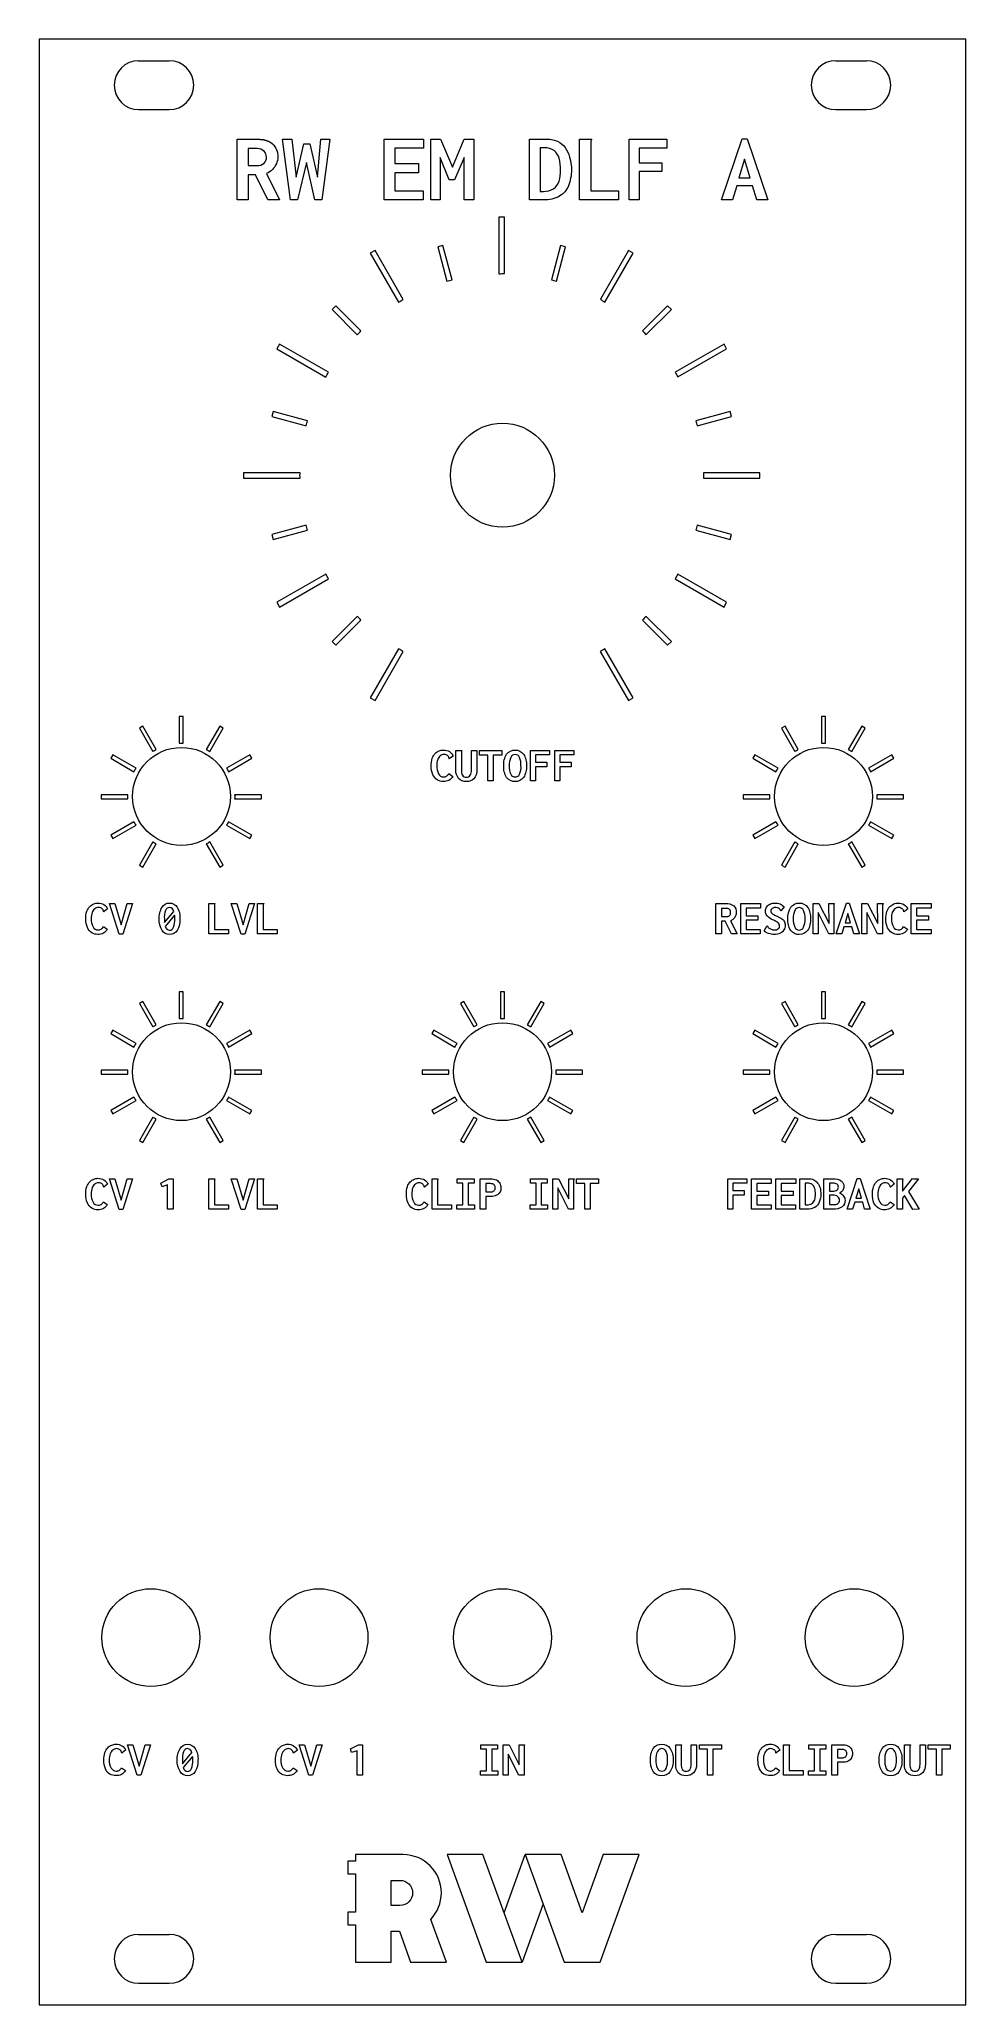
# Model space of a CAD drawing. Header units: millimetres. Extents: x 0 to 61, y 0 to 128.
import ezdxf

# ---------------------------------------------------------------- set-up
doc = ezdxf.new("R2010")
doc.units = ezdxf.units.MM
for name, color, linetype, lineweight, true_color in [('AreaEngraving', 3, 'Continuous', 13, 0x00ff00), ('Cuts', 1, 'Continuous', 13, 0xff0000), ('VectorEngraving', 5, 'Continuous', 13, 0x0000ff)]:
    doc.layers.add(name, color=color, linetype=linetype, lineweight=lineweight, true_color=true_color)

# ---------------------------------------------------------------- blocks, each defined once
blk = doc.blocks.new('block 7')
at = {"layer": 'VectorEngraving', "color": 3, "true_color": 0x00ff00, "flags": 128}
for points in [[(-0.14, 5.23), (-0.14, 3.47, -0.009431), (-0.01, 3.48, -0.009428), (0.12, 3.47), (0.12, 5.23), (-0.14, 5.23)], [(-2.52, 4.59), (-2.75, 4.46), (-1.88, 2.94, -0.018851), (-1.65, 3.07), (-2.52, 4.59)], [(2.5, 4.59), (1.62, 3.07, -0.018853), (1.85, 2.94), (2.73, 4.46), (2.5, 4.59)], [(-4.49, 2.72), (-4.63, 2.49), (-3.11, 1.61, -0.018852), (-2.97, 1.84), (-4.49, 2.72)], [(4.47, 2.72), (2.95, 1.84, -0.018855), (3.08, 1.61), (4.6, 2.49), (4.47, 2.72)], [(-5.26, 0.11), (-5.26, -0.15), (-3.51, -0.15, -0.009435), (-3.51, -0.02, -0.009432), (-3.51, 0.11), (-5.26, 0.11)], [(3.48, 0.11, -0.009425), (3.49, -0.02, -0.009435), (3.48, -0.15), (5.24, -0.15), (5.24, 0.11), (3.48, 0.11)], [(-3.11, -1.66), (-4.63, -2.53), (-4.49, -2.76), (-2.97, -1.88, -0.018852), (-3.11, -1.66)], [(3.08, -1.66, -0.018855), (2.95, -1.88), (4.47, -2.76), (4.6, -2.53), (3.08, -1.66)], [(-1.88, -2.98), (-2.75, -4.5), (-2.52, -4.63), (-1.65, -3.11, -0.018851), (-1.88, -2.98), (-1.88, -2.98)], [(1.85, -2.98, -0.018852), (1.62, -3.11), (2.5, -4.63), (2.73, -4.5), (1.85, -2.98)]]:
    blk.add_lwpolyline(points, format="xyb", dxfattribs=at)

msp = doc.modelspace()

# ---------------------------------------------------------------- linework, layer by layer
at = {"layer": 'AreaEngraving', "color": 3, "true_color": 0x00ff00, "flags": 128}
for points in [[(30.07, 116.87), (30.07, 113.17, -0.003307), (30.25, 113.18, -0.003308), (30.42, 113.18), (30.42, 116.87), (30.07, 116.87)], [(21.96, 114.69), (21.65, 114.52), (23.5, 111.32, -0.006609), (23.8, 111.49), (21.96, 114.69)], [(26.4, 115.02), (26.06, 114.93), (26.66, 112.68, -0.006614), (27, 112.77), (26.4, 115.02)], [(34.1, 115.02), (33.5, 112.77, -0.00661), (33.83, 112.68), (34.43, 114.93), (34.1, 115.02)], [(38.54, 114.69), (36.7, 111.5, -0.006609), (37, 111.32), (38.84, 114.52), (38.54, 114.69)], [(19.39, 111.08), (19.15, 110.83), (20.8, 109.18, -0.006612), (21.04, 109.43), (19.39, 111.08)], [(41.1, 111.08), (39.46, 109.43, -0.006612), (39.7, 109.19), (41.35, 110.83), (41.1, 111.08)], [(15.71, 108.57), (15.54, 108.27), (18.74, 106.42, -0.006613), (18.91, 106.73), (15.71, 108.57)], [(44.79, 108.57), (41.59, 106.73, -0.006612), (41.76, 106.43), (44.96, 108.27), (44.79, 108.57)], [(15.3, 104.17), (15.21, 103.83), (17.46, 103.23, -0.006614), (17.55, 103.56), (15.3, 104.17)], [(45.2, 104.17), (42.95, 103.56, -0.006611), (43.04, 103.23), (45.29, 103.83), (45.2, 104.17)], [(13.36, 100.15), (13.36, 99.8), (17.06, 99.8, -0.003307), (17.05, 99.98, -0.003307), (17.06, 100.15), (13.36, 100.15)], [(43.45, 100.15, -0.003304), (43.45, 99.98, -0.003307), (43.44, 99.8), (47.14, 99.8), (47.14, 100.15), (43.45, 100.15)], [(17.46, 96.73), (15.21, 96.13), (15.3, 95.79), (17.55, 96.4, -0.006614), (17.46, 96.73), (17.46, 96.73)], [(43.04, 96.73, -0.006611), (42.95, 96.4), (45.2, 95.79), (45.29, 96.13), (43.04, 96.73)], [(18.74, 93.53), (15.54, 91.69), (15.71, 91.38), (18.91, 93.23, -0.006613), (18.74, 93.53)], [(41.76, 93.53, -0.006613), (41.59, 93.23), (44.79, 91.38), (44.96, 91.69), (41.76, 93.53)], [(20.8, 90.77), (19.15, 89.13), (19.39, 88.88), (21.04, 90.53, -0.006612), (20.8, 90.77)], [(39.7, 90.77, -0.006612), (39.45, 90.53), (41.1, 88.88), (41.35, 89.13), (39.7, 90.77)], [(23.5, 88.64), (21.65, 85.44), (21.96, 85.27), (23.8, 88.47, -0.006609), (23.5, 88.64)], [(37, 88.64, -0.006609), (36.69, 88.47), (38.54, 85.27), (38.84, 85.44), (37, 88.64)]]:
    msp.add_lwpolyline(points, format="xyb", dxfattribs=at)
at = {"layer": 'Cuts', "color": 1, "true_color": 0xff0000}
for p, q in [((60.6, 128.5), (0, 128.5)), ((0, 128.5), (0, 0)), ((60.6, 0), (60.6, 128.5)), ((6.5, 127.1), (8.5, 127.1)), ((52.1, 127.1), (54.1, 127.1)), ((6.5, 123.9), (8.5, 123.9)), ((52.1, 123.9), (54.1, 123.9)), ((6.5, 4.6), (8.5, 4.6)), ((52.1, 4.6), (54.1, 4.6)), ((6.5, 1.4), (8.5, 1.4)), ((52.1, 1.4), (54.1, 1.4)), ((0, 0), (60.6, 0))]:
    msp.add_line(p, q, dxfattribs=at)
for centre, radius in [((30.3, 100), 3.4), ((9.3, 79), 3.2), ((51.3, 79), 3.2), ((9.3, 61), 3.2), ((30.3, 61), 3.2), ((51.3, 61), 3.2)]:
    msp.add_circle(centre, radius, dxfattribs=at)
at = {"layer": 'Cuts'}
for centre in [(7.3, 24), (18.3, 24), (30.3, 24), (42.3, 24), (53.3, 24)]:
    msp.add_circle(centre, 3.2, dxfattribs=at)
at = {"layer": 'Cuts', "color": 1, "true_color": 0xff0000}
for centre, start, end in [((6.5, 125.5), 90, 270), ((8.5, 125.5), 270, 90), ((52.1, 125.5), 90, 270), ((54.1, 125.5), 270, 90), ((6.5, 3), 90, 270), ((8.5, 3), 270, 90), ((52.1, 3), 90, 270), ((54.1, 3), 270, 90)]:
    msp.add_arc(centre, 1.6, start, end, dxfattribs=at)
at = {"layer": 'VectorEngraving', "color": 5, "true_color": 0x0000ff}
for p, q in [((30.41, 6), (31.79, 9.81)), ((32.96, 6.6), (31.58, 2.79))]:
    msp.add_line(p, q, dxfattribs=at)
at = {"layer": 'VectorEngraving', "color": 5, "true_color": 0x0000ff, "flags": 128}
for points in [[(12.94, 118), (12.94, 121.97), (14.2, 121.97), (14.2, 121.97), (14.21, 121.97), (14.22, 121.97), (14.22, 121.97), (14.23, 121.97), (14.23, 121.97), (14.24, 121.97), (14.24, 121.97), (14.25, 121.97), (14.25, 121.97), (14.26, 121.97), (14.27, 121.97), (14.27, 121.97), (14.28, 121.97), (14.28, 121.97), (14.29, 121.97), (14.29, 121.97), (14.3, 121.97), (14.3, 121.97), (14.31, 121.97), (14.32, 121.97), (14.32, 121.97), (14.33, 121.97), (14.33, 121.97), (14.34, 121.97), (14.34, 121.97), (14.35, 121.97), (14.35, 121.97), (14.36, 121.97), (14.36, 121.97), (14.37, 121.97), (14.37, 121.97), (14.38, 121.97), (14.38, 121.97), (14.39, 121.97), (14.4, 121.97), (14.4, 121.97), (14.41, 121.97), (14.41, 121.97), (14.42, 121.97), (14.42, 121.97), (14.43, 121.97), (14.43, 121.97), (14.44, 121.97), (14.44, 121.96), (14.45, 121.96), (14.45, 121.96), (14.46, 121.96), (14.46, 121.96), (14.47, 121.96), (14.47, 121.96), (14.48, 121.96), (14.48, 121.96), (14.49, 121.96), (14.49, 121.96), (14.5, 121.96), (14.5, 121.96), (14.51, 121.96), (14.51, 121.96), (14.52, 121.96), (14.52, 121.96), (14.53, 121.96), (14.53, 121.96), (14.54, 121.95), (14.54, 121.95), (14.55, 121.95), (14.55, 121.95), (14.56, 121.95), (14.56, 121.95), (14.57, 121.95), (14.57, 121.95), (14.58, 121.95), (14.58, 121.95), (14.59, 121.95), (14.59, 121.95), (14.6, 121.95), (14.6, 121.95), (14.61, 121.94), (14.61, 121.94), (14.61, 121.94), (14.62, 121.94), (14.62, 121.94), (14.63, 121.94), (14.63, 121.94), (14.64, 121.94), (14.64, 121.94), (14.65, 121.94), (14.65, 121.94), (14.66, 121.94), (14.66, 121.94), (14.67, 121.93), (14.67, 121.93), (14.68, 121.93), (14.68, 121.93), (14.68, 121.93), (14.69, 121.93), (14.69, 121.93), (14.7, 121.93), (14.7, 121.93), (14.71, 121.93), (14.71, 121.92), (14.72, 121.92), (14.72, 121.92), (14.72, 121.92), (14.73, 121.92), (14.73, 121.92), (14.74, 121.92), (14.74, 121.92), (14.75, 121.92), (14.75, 121.92), (14.76, 121.91), (14.76, 121.91), (14.76, 121.91), (14.77, 121.91), (14.77, 121.91), (14.78, 121.91), (14.78, 121.91), (14.79, 121.91), (14.79, 121.91), (14.79, 121.9), (14.8, 121.9), (14.8, 121.9), (14.81, 121.9), (14.81, 121.9), (14.82, 121.9), (14.82, 121.9), (14.82, 121.9), (14.83, 121.89), (14.83, 121.89), (14.84, 121.89), (14.84, 121.89), (14.84, 121.89), (14.85, 121.89), (14.85, 121.89), (14.86, 121.89), (14.86, 121.88), (14.87, 121.88), (14.87, 121.88), (14.87, 121.88), (14.88, 121.88), (14.88, 121.88), (14.89, 121.88), (14.89, 121.88), (14.89, 121.87), (14.9, 121.87), (14.9, 121.87), (14.91, 121.87), (14.91, 121.87), (14.91, 121.87), (14.92, 121.87), (14.92, 121.86), (14.92, 121.86), (14.93, 121.86), (14.93, 121.86), (14.94, 121.86), (14.94, 121.86), (14.94, 121.85), (14.95, 121.85), (14.95, 121.85), (14.96, 121.85), (14.96, 121.85), (14.96, 121.85), (14.97, 121.85), (14.97, 121.84), (14.97, 121.84), (14.98, 121.84), (14.98, 121.84), (14.99, 121.84), (14.99, 121.84), (14.99, 121.83), (15, 121.83), (15, 121.83), (15, 121.83), (15.01, 121.83), (15.01, 121.83), (15.01, 121.82), (15.02, 121.82), (15.02, 121.82), (15.02, 121.82), (15.03, 121.82), (15.03, 121.82), (15.04, 121.81), (15.04, 121.81), (15.04, 121.81), (15.05, 121.81), (15.05, 121.81), (15.05, 121.8), (15.06, 121.8), (15.06, 121.8), (15.06, 121.8), (15.07, 121.8), (15.07, 121.8), (15.07, 121.79), (15.08, 121.79), (15.08, 121.79), (15.08, 121.79), (15.09, 121.79), (15.09, 121.78), (15.09, 121.78), (15.1, 121.78), (15.1, 121.78), (15.1, 121.78), (15.11, 121.77), (15.11, 121.77), (15.11, 121.77), (15.12, 121.77), (15.12, 121.77), (15.12, 121.76), (15.13, 121.76), (15.13, 121.76), (15.13, 121.76), (15.14, 121.76), (15.14, 121.75), (15.14, 121.75), (15.15, 121.75), (15.15, 121.75), (15.15, 121.75), (15.15, 121.74), (15.16, 121.74), (15.16, 121.74), (15.16, 121.74), (15.17, 121.73), (15.17, 121.73), (15.17, 121.73), (15.18, 121.73), (15.18, 121.73), (15.18, 121.72), (15.18, 121.72), (15.19, 121.72), (15.19, 121.72), (15.19, 121.71), (15.2, 121.71), (15.2, 121.71), (15.2, 121.71), (15.21, 121.71), (15.21, 121.7), (15.21, 121.7), (15.21, 121.7), (15.22, 121.7), (15.22, 121.69), (15.22, 121.69), (15.23, 121.69), (15.23, 121.69), (15.23, 121.68), (15.23, 121.68), (15.24, 121.68), (15.24, 121.68), (15.24, 121.68), (15.24, 121.67), (15.25, 121.67), (15.25, 121.67), (15.25, 121.67), (15.26, 121.66), (15.26, 121.66), (15.26, 121.66), (15.26, 121.66, -0.21489), (15.6, 120.81, -0.100191), (15.51, 120.37, -0.09654), (15.25, 119.98, -0.110602), (14.86, 119.72), (15.71, 118), (14.95, 118), (14.15, 119.65), (13.67, 119.65), (13.67, 118)], [(13.67, 120.25), (14.25, 120.25, 0.191831), (14.71, 120.4, 0.215461), (14.86, 120.79, 0.19551), (14.71, 121.18, 0.214661), (14.25, 121.35), (13.67, 121.35)], [(32.06, 118), (32.06, 121.97), (33.08, 121.97, -0.111809), (33.9, 121.83, -0.118038), (34.39, 121.43, -0.086032), (34.69, 120.79, -0.073414), (34.81, 119.96, -0.093797), (34.61, 118.92, -0.163829), (34.03, 118.24, -0.136034), (33.01, 118)], [(32.76, 118.56), (32.99, 118.56, 0.155033), (33.64, 118.73, 0.160924), (34, 119.22, 0.087589), (34.1, 119.95, 0.068844), (34.01, 120.72, 0.162589), (33.68, 121.22, 0.168551), (33.06, 121.4), (32.76, 121.4)], [(35.34, 121.97), (36.13, 121.97), (36.13, 121.92, 0.15231), (36.08, 121.83, 0.043707), (36.07, 121.68), (36.07, 118.59), (37.89, 118.59), (37.89, 118), (35.34, 118)]]:
    msp.add_lwpolyline(points, format="xyb", close=True, dxfattribs=at)
for points in [[(16.43, 118), (15.91, 121.97), (16.53, 121.97), (16.8, 119.48), (17.31, 121.66), (17.69, 121.66), (18.2, 119.49), (18.41, 121.97), (19, 121.97), (18.48, 118), (18.03, 118), (17.47, 120.45), (16.9, 118)], [(22.55, 118), (22.55, 121.97), (25.14, 121.97), (25.14, 121.39), (23.25, 121.39), (23.25, 120.37), (24.8, 120.37), (24.8, 119.77), (23.25, 119.77), (23.25, 118.59), (25.12, 118.59), (25.12, 118)], [(25.61, 118), (25.61, 121.97), (26.25, 121.97), (27.02, 120.15), (27.79, 121.98), (28.42, 121.98), (28.42, 118), (27.8, 118), (27.8, 120.78), (27.17, 119.31), (26.82, 119.31), (26.23, 120.77), (26.23, 118)], [(38.59, 118), (38.59, 121.97), (41.06, 121.97), (41.06, 121.39), (39.23, 121.39), (39.23, 120.43), (40.72, 120.43), (40.72, 119.85), (39.23, 119.85), (39.23, 118)], [(46.93, 118), (46.66, 118.92), (45.62, 118.92), (45.34, 118), (44.62, 118), (45.97, 122), (46.31, 122), (47.66, 118)], [(46.14, 120.67), (45.77, 119.44), (46.5, 119.44)]]:
    msp.add_lwpolyline(points, close=True, dxfattribs=at)
at = {"layer": 'VectorEngraving', "flags": 128}
for points in [[(26.43, 79.98, -0.137181), (26.03, 80.08, -0.152134), (25.75, 80.42, -0.109573), (25.64, 81, -0.085497), (25.71, 81.49, -0.110549), (25.9, 81.81, -0.109274), (26.16, 81.98, -0.089414), (26.44, 82.03, -0.144279), (26.83, 81.93, -0.15015), (27.07, 81.64), (26.84, 81.47), (26.82, 81.45), (26.8, 81.48, 0.11408), (26.8, 81.53, 0.04611), (26.77, 81.6, 0.120563), (26.62, 81.71, 0.097397), (26.46, 81.74, 0.171045), (26.23, 81.66, 0.132489), (26.06, 81.41, 0.095776), (26, 81.01, 0.142464), (26.12, 80.47, 0.270554), (26.44, 80.27, 0.136035), (26.64, 80.33, 0.125476), (26.8, 80.49), (27.05, 80.31, -0.142497), (26.79, 80.05, -0.116168)], [(27.93, 79.97, -0.218793), (27.43, 80.17, -0.190278), (27.25, 80.71), (27.25, 82), (27.64, 82), (27.64, 81.97, 0.124617), (27.61, 81.93, 0.045437), (27.61, 81.85), (27.61, 80.71, 0.13334), (27.68, 80.38, 0.278591), (27.94, 80.26, 0.272644), (28.19, 80.38, 0.137686), (28.27, 80.71), (28.27, 82), (28.62, 82), (28.62, 80.72, -0.20833), (28.43, 80.15, -0.198997)], [(31.13, 79.97, -0.25913), (30.57, 80.24, -0.152705), (30.38, 81, -0.152055), (30.57, 81.76, -0.260989), (31.13, 82.03, -0.259889), (31.68, 81.76, -0.153236), (31.87, 81, -0.153892), (31.68, 80.24, -0.258046)], [(31.13, 80.27, 0.29242), (31.41, 80.45, 0.121433), (31.51, 81.01, 0.120267), (31.41, 81.55, 0.296602), (31.13, 81.74, 0.299569), (30.84, 81.55, 0.118638), (30.74, 81.01, 0.119784), (30.84, 80.45, 0.295261)], [(3.83, 69.98, -0.137181), (3.43, 70.08, -0.152134), (3.15, 70.42, -0.109573), (3.04, 70.99, -0.085497), (3.11, 71.49, -0.110549), (3.3, 71.8, -0.109274), (3.56, 71.97, -0.089414), (3.84, 72.03, -0.144279), (4.23, 71.93, -0.15015), (4.47, 71.64), (4.25, 71.47), (4.22, 71.45), (4.2, 71.48, 0.11408), (4.2, 71.52, 0.04611), (4.17, 71.59, 0.120563), (4.02, 71.71, 0.097397), (3.86, 71.74, 0.171045), (3.63, 71.65, 0.132489), (3.46, 71.41, 0.095776), (3.4, 71.01, 0.142464), (3.52, 70.47, 0.270554), (3.84, 70.27, 0.136035), (4.04, 70.32, 0.125476), (4.2, 70.49), (4.45, 70.31, -0.142497), (4.19, 70.05, -0.116168)], [(8.52, 69.97, -0.261806), (8.03, 70.24, -0.150804), (7.84, 70.99, -0.147365), (8.03, 71.75, -0.266959), (8.52, 72.03, -0.266959), (9.02, 71.75, -0.147365), (9.2, 70.99, -0.150804), (9.02, 70.24, -0.261806)], [(11.1, 72), (11.49, 72), (11.49, 71.97, 0.15231), (11.46, 71.93, 0.043707), (11.46, 71.85), (11.46, 70.3), (12.37, 70.3), (12.37, 70.01), (11.1, 70.01)], [(14.28, 72), (14.68, 72), (14.68, 71.97, 0.15231), (14.65, 71.93, 0.043707), (14.65, 71.85), (14.65, 70.3), (15.56, 70.3), (15.56, 70.01), (14.28, 70.01)], [(44.26, 70.01), (44.26, 72), (44.89, 72, -0.190523), (45.43, 71.84, -0.21489), (45.59, 71.41, -0.100191), (45.55, 71.19, -0.09654), (45.42, 71, -0.110602), (45.22, 70.87), (45.65, 70.01), (45.27, 70.01), (44.87, 70.84), (44.63, 70.84), (44.63, 70.01)], [(48.08, 69.97, -0.082459), (47.71, 70.03, -0.123923), (47.42, 70.21), (47.6, 70.51), (47.61, 70.54), (47.64, 70.52, 0.04687), (47.66, 70.47, 0.09145), (47.71, 70.41, 0.068159), (47.88, 70.31, 0.095003), (48.1, 70.27, 0.154469), (48.34, 70.34, 0.260654), (48.43, 70.53, 0.120851), (48.4, 70.65, 0.121961), (48.29, 70.77, 0.038254), (48.04, 70.9, -0.058107), (47.72, 71.08, -0.120043), (47.55, 71.28, -0.112683), (47.5, 71.52, -0.159231), (47.58, 71.78, -0.131771), (47.8, 71.96, -0.110553), (48.13, 72.03, -0.218459), (48.73, 71.77), (48.52, 71.53), (48.5, 71.51), (48.48, 71.53, 0.052527), (48.47, 71.58, 0.094698), (48.42, 71.64, 0.123915), (48.29, 71.72, 0.06748), (48.13, 71.74, 0.17107), (47.93, 71.67, 0.239524), (47.85, 71.53, 0.131511), (47.88, 71.42, 0.113696), (47.99, 71.31, 0.038355), (48.26, 71.17, -0.053425), (48.58, 70.99, -0.127597), (48.74, 70.8, -0.104237), (48.79, 70.56, -0.12798), (48.71, 70.28, -0.14679), (48.48, 70.06, -0.123967)], [(49.71, 69.97, -0.25913), (49.15, 70.24, -0.152705), (48.97, 71, -0.152055), (49.15, 71.75, -0.260989), (49.71, 72.03, -0.259889), (50.26, 71.75, -0.153236), (50.45, 71, -0.153892), (50.26, 70.24, -0.258046)], [(50.62, 72), (50.99, 72), (51.67, 70.69), (51.65, 72), (52, 72), (52, 71.97, 0.127686), (51.98, 71.92, 0.045437), (51.97, 71.85), (51.97, 70.01), (51.64, 70.01), (50.94, 71.4), (50.94, 70.01), (50.62, 70.01)], [(53.81, 72), (54.18, 72), (54.86, 70.69), (54.84, 72), (55.19, 72), (55.19, 71.97, 0.127686), (55.17, 71.92, 0.045437), (55.16, 71.85), (55.16, 70.01), (54.83, 70.01), (54.13, 71.4), (54.13, 70.01), (53.81, 70.01)], [(56.17, 69.97, -0.137181), (55.78, 70.08, -0.152134), (55.49, 70.41, -0.109573), (55.38, 70.99, -0.085497), (55.45, 71.48, -0.110549), (55.64, 71.8, -0.109274), (55.9, 71.97, -0.089414), (56.19, 72.03, -0.144279), (56.57, 71.92, -0.15015), (56.81, 71.64), (56.59, 71.47), (56.56, 71.45), (56.55, 71.48, 0.11408), (56.54, 71.52, 0.04611), (56.51, 71.59, 0.120563), (56.36, 71.7, 0.097397), (56.2, 71.74, 0.171045), (55.98, 71.65, 0.132489), (55.8, 71.41, 0.095776), (55.74, 71.01, 0.142464), (55.87, 70.47, 0.270554), (56.18, 70.27, 0.136035), (56.39, 70.32, 0.125476), (56.54, 70.49), (56.79, 70.31, -0.142497), (56.53, 70.05, -0.116168)], [(8.18, 70.99, 0.028309), (8.19, 70.75), (8.8, 71.48, 0.350194), (8.52, 71.74, 0.323037), (8.26, 71.54, 0.099979)], [(8.52, 70.25, 0.321361), (8.78, 70.44, 0.100832), (8.87, 70.99, 0.029215), (8.85, 71.23), (8.24, 70.5, 0.348722)], [(44.63, 71.14), (44.92, 71.14, 0.191831), (45.15, 71.21, 0.215461), (45.22, 71.4, 0.19551), (45.15, 71.6, 0.214661), (44.92, 71.68), (44.63, 71.68)], [(49.71, 70.26, 0.29242), (49.99, 70.45, 0.121433), (50.09, 71, 0.120267), (49.99, 71.54, 0.296602), (49.71, 71.73, 0.299569), (49.42, 71.54, 0.118638), (49.32, 71, 0.119784), (49.42, 70.45, 0.295261)], [(3.83, 51.97, -0.137181), (3.43, 52.08, -0.152134), (3.15, 52.41, -0.109573), (3.04, 52.99, -0.085497), (3.11, 53.49, -0.110549), (3.3, 53.8, -0.109274), (3.56, 53.97, -0.089414), (3.84, 54.03, -0.144279), (4.23, 53.92, -0.15015), (4.47, 53.64), (4.25, 53.47), (4.22, 53.45), (4.2, 53.48, 0.11408), (4.2, 53.52, 0.04611), (4.17, 53.59, 0.120563), (4.02, 53.71, 0.097397), (3.86, 53.74, 0.171045), (3.63, 53.65, 0.132489), (3.46, 53.41, 0.095776), (3.4, 53.01, 0.142464), (3.52, 52.47, 0.270554), (3.84, 52.27, 0.136035), (4.04, 52.32, 0.125476), (4.2, 52.49), (4.45, 52.31, -0.142497), (4.19, 52.05, -0.116168)], [(11.1, 54), (11.49, 54), (11.49, 53.97, 0.15231), (11.46, 53.93, 0.043707), (11.46, 53.85), (11.46, 52.3), (12.37, 52.3), (12.37, 52.01), (11.1, 52.01)], [(14.28, 54), (14.68, 54), (14.68, 53.97, 0.15231), (14.65, 53.93, 0.043707), (14.65, 53.85), (14.65, 52.3), (15.56, 52.3), (15.56, 52.01), (14.28, 52.01)], [(24.8, 51.97, -0.137181), (24.4, 52.08, -0.152134), (24.12, 52.41, -0.109573), (24.01, 52.99, -0.085497), (24.08, 53.49, -0.110549), (24.27, 53.8, -0.109274), (24.53, 53.97, -0.089414), (24.81, 54.03, -0.144279), (25.2, 53.92, -0.15015), (25.44, 53.64), (25.21, 53.47), (25.19, 53.45), (25.17, 53.48, 0.11408), (25.17, 53.52, 0.04611), (25.14, 53.59, 0.120563), (24.99, 53.71, 0.097397), (24.83, 53.74, 0.171045), (24.6, 53.65, 0.132489), (24.43, 53.41, 0.095776), (24.37, 53.01, 0.142464), (24.49, 52.47, 0.270554), (24.81, 52.27, 0.136035), (25.01, 52.32, 0.125476), (25.17, 52.49), (25.42, 52.31, -0.142497), (25.16, 52.05, -0.116168)], [(25.69, 54), (26.08, 54), (26.08, 53.97, 0.15231), (26.06, 53.93, 0.043707), (26.05, 53.85), (26.05, 52.3), (26.96, 52.3), (26.96, 52.01), (25.69, 52.01)], [(28.85, 52.01), (28.85, 54), (29.52, 54, -0.122616), (29.9, 53.92, -0.149974), (30.12, 53.71, -0.126802), (30.2, 53.41, -0.12686), (30.13, 53.13, -0.150008), (29.91, 52.92, -0.122625), (29.54, 52.84), (29.21, 52.84), (29.21, 52.01)], [(33.6, 54), (33.97, 54), (34.64, 52.69), (34.63, 54), (34.98, 54), (34.98, 53.97, 0.127686), (34.96, 53.93, 0.045437), (34.95, 53.85), (34.95, 52.01), (34.62, 52.01), (33.92, 53.4), (33.92, 52.01), (33.6, 52.01)], [(49.75, 52.01), (49.75, 54), (50.26, 54, -0.111809), (50.67, 53.93, -0.118038), (50.91, 53.72, -0.086032), (51.07, 53.4, -0.073414), (51.12, 52.99, -0.093797), (51.02, 52.47, -0.163829), (50.73, 52.13, -0.136034), (50.22, 52.01)], [(51.33, 52.01), (51.33, 54), (51.93, 54, -0.169822), (52.46, 53.86, -0.23768), (52.63, 53.5, -0.133487), (52.56, 53.24, -0.174147), (52.35, 53.07, -0.132357), (52.61, 52.87, -0.167151), (52.71, 52.58, -0.236829), (52.52, 52.17, -0.170949), (51.93, 52.01)], [(55.29, 51.97, -0.137181), (54.89, 52.08, -0.152134), (54.6, 52.41, -0.109573), (54.5, 52.99, -0.085497), (54.57, 53.49, -0.110549), (54.76, 53.8, -0.109274), (55.02, 53.97, -0.089414), (55.3, 54.03, -0.144279), (55.68, 53.92, -0.15015), (55.93, 53.64), (55.7, 53.47), (55.68, 53.45), (55.66, 53.48, 0.11408), (55.65, 53.52, 0.04611), (55.62, 53.59, 0.120563), (55.48, 53.71, 0.097397), (55.32, 53.74, 0.171045), (55.09, 53.65, 0.132489), (54.92, 53.41, 0.095776), (54.85, 53.01, 0.142464), (54.98, 52.47, 0.270554), (55.3, 52.27, 0.136035), (55.5, 52.32, 0.125476), (55.66, 52.49), (55.91, 52.31, -0.142497), (55.64, 52.05, -0.116168)], [(56.59, 52.91), (56.46, 52.74), (56.46, 52.01), (56.11, 52.01), (56.11, 54), (56.49, 54), (56.49, 53.97, 0.168988), (56.47, 53.93, 0.029799), (56.46, 53.85), (56.46, 53.18), (57.12, 54.02, 0.053146), (57.24, 54, 0.010005), (57.36, 54), (57.52, 54), (56.85, 53.16), (57.56, 52.01), (57.15, 52)], [(29.21, 53.14), (29.51, 53.14, 0.196442), (29.75, 53.22, 0.21326), (29.83, 53.41, 0.212906), (29.75, 53.61, 0.19733), (29.52, 53.68), (29.21, 53.68)], [(50.1, 52.29), (50.21, 52.29, 0.155033), (50.54, 52.38, 0.160924), (50.72, 52.62, 0.087589), (50.77, 52.99, 0.068844), (50.72, 53.37, 0.162589), (50.56, 53.62, 0.168551), (50.25, 53.71), (50.1, 53.71)], [(51.69, 53.2), (51.9, 53.2, 0.176823), (52.19, 53.27, 0.219126), (52.27, 53.46, 0.232896), (52.19, 53.64, 0.172228), (51.93, 53.71), (51.69, 53.71)], [(51.69, 52.31), (51.97, 52.31, 0.159916), (52.24, 52.38, 0.253314), (52.34, 52.59, 0.214462), (52.24, 52.83, 0.185003), (51.91, 52.92), (51.69, 52.92)], [(5.01, 14.98, -0.137181), (4.61, 15.08, -0.152134), (4.33, 15.42, -0.109573), (4.22, 15.99, -0.085497), (4.29, 16.49, -0.110549), (4.48, 16.8, -0.109274), (4.74, 16.97, -0.089414), (5.02, 17.03, -0.144279), (5.41, 16.93, -0.15015), (5.65, 16.64), (5.42, 16.47), (5.4, 16.45), (5.38, 16.48, 0.11408), (5.38, 16.52, 0.04611), (5.35, 16.59, 0.120563), (5.2, 16.71, 0.097397), (5.04, 16.74, 0.171045), (4.81, 16.65, 0.132489), (4.64, 16.41, 0.095776), (4.58, 16.01, 0.142464), (4.7, 15.47, 0.270554), (5.02, 15.27, 0.136035), (5.22, 15.32, 0.125476), (5.38, 15.49), (5.63, 15.31, -0.142497), (5.37, 15.05, -0.116168)], [(9.7, 14.97, -0.261806), (9.21, 15.24, -0.150804), (9.02, 15.99, -0.147365), (9.21, 16.75, -0.266959), (9.7, 17.03, -0.266959), (10.2, 16.75, -0.147365), (10.38, 15.99, -0.150804), (10.2, 15.24, -0.261806)], [(9.36, 15.99, 0.028309), (9.37, 15.75), (9.98, 16.48, 0.350194), (9.7, 16.74, 0.323037), (9.44, 16.54, 0.099979)], [(16.24, 14.97, -0.137181), (15.84, 15.08, -0.152134), (15.55, 15.41, -0.109573), (15.45, 15.99, -0.085497), (15.52, 16.49, -0.110549), (15.71, 16.8, -0.109274), (15.97, 16.97, -0.089414), (16.25, 17.03, -0.144279), (16.63, 16.92, -0.15015), (16.88, 16.64), (16.65, 16.47), (16.63, 16.45), (16.61, 16.48, 0.11408), (16.61, 16.52, 0.04611), (16.57, 16.59, 0.120563), (16.43, 16.71, 0.097397), (16.27, 16.74, 0.171045), (16.04, 16.65, 0.132489), (15.87, 16.41, 0.095776), (15.8, 16.01, 0.142464), (15.93, 15.47, 0.270554), (16.25, 15.27, 0.136035), (16.45, 15.32, 0.125476), (16.61, 15.49), (16.86, 15.31, -0.142497), (16.59, 15.05, -0.116168)], [(30.35, 16.99), (30.73, 16.99), (31.4, 15.68), (31.38, 16.99), (31.74, 16.99), (31.74, 16.96, 0.127686), (31.71, 16.92, 0.045437), (31.71, 16.84), (31.71, 15), (31.37, 15), (30.68, 16.39), (30.68, 15), (30.35, 15)], [(40.72, 14.97, -0.25913), (40.16, 15.24, -0.152705), (39.98, 16, -0.152055), (40.16, 16.76, -0.260989), (40.72, 17.03, -0.259889), (41.27, 16.76, -0.153236), (41.46, 16, -0.153892), (41.27, 15.24, -0.258046)], [(40.72, 15.27, 0.29242), (41, 15.45, 0.121433), (41.1, 16.01, 0.120267), (41, 16.55, 0.296602), (40.72, 16.74, 0.299569), (40.43, 16.55, 0.118638), (40.33, 16.01, 0.119784), (40.43, 15.45, 0.295261)], [(42.31, 14.97, -0.218793), (41.8, 15.17, -0.190278), (41.63, 15.71), (41.63, 17), (42.01, 17), (42.01, 16.97, 0.124617), (41.99, 16.93, 0.045437), (41.99, 16.85), (41.99, 15.71, 0.13334), (42.06, 15.38, 0.278591), (42.31, 15.26, 0.272644), (42.57, 15.38, 0.137686), (42.64, 15.71), (42.64, 17), (42.99, 17), (42.99, 15.72, -0.20833), (42.8, 15.15, -0.198997)], [(47.8, 14.98, -0.137181), (47.4, 15.08, -0.152134), (47.12, 15.42, -0.109573), (47.01, 16, -0.085497), (47.08, 16.49, -0.110549), (47.27, 16.81, -0.109274), (47.53, 16.98, -0.089414), (47.81, 17.03, -0.144279), (48.2, 16.93, -0.15015), (48.44, 16.64), (48.21, 16.47), (48.19, 16.45), (48.17, 16.48, 0.11408), (48.17, 16.53, 0.04611), (48.14, 16.6, 0.120563), (47.99, 16.71, 0.097397), (47.83, 16.74, 0.171045), (47.6, 16.66, 0.132489), (47.43, 16.41, 0.095776), (47.37, 16.01, 0.142464), (47.49, 15.47, 0.270554), (47.81, 15.27, 0.136035), (48.01, 15.33, 0.125476), (48.17, 15.49), (48.42, 15.31, -0.142497), (48.16, 15.05, -0.116168)], [(48.69, 17), (49.08, 17), (49.08, 16.97, 0.15231), (49.06, 16.93, 0.043707), (49.05, 16.85), (49.05, 15.31), (49.96, 15.31), (49.96, 15.01), (48.69, 15.01)], [(51.85, 15.01), (51.85, 17), (52.52, 17, -0.122616), (52.9, 16.92, -0.149974), (53.12, 16.71, -0.126802), (53.2, 16.42, -0.12686), (53.13, 16.13, -0.150008), (52.91, 15.92, -0.122625), (52.54, 15.85), (52.21, 15.85), (52.21, 15.01)], [(55.69, 14.97, -0.25913), (55.13, 15.24, -0.152705), (54.94, 16, -0.152055), (55.13, 16.76, -0.260989), (55.69, 17.03, -0.259889), (56.24, 16.76, -0.153236), (56.43, 16, -0.153892), (56.24, 15.24, -0.258046)], [(55.69, 15.27, 0.29242), (55.97, 15.45, 0.121433), (56.07, 16.01, 0.120267), (55.97, 16.55, 0.296602), (55.69, 16.74, 0.299569), (55.4, 16.55, 0.118638), (55.3, 16.01, 0.119784), (55.4, 15.45, 0.295261)], [(57.28, 14.97, -0.218793), (56.77, 15.17, -0.190278), (56.59, 15.71), (56.59, 17), (56.98, 17), (56.98, 16.97, 0.124617), (56.96, 16.93, 0.045437), (56.95, 16.85), (56.95, 15.71, 0.13334), (57.02, 15.38, 0.278591), (57.28, 15.26, 0.272644), (57.54, 15.38, 0.137686), (57.61, 15.71), (57.61, 17), (57.96, 17), (57.96, 15.72, -0.20833), (57.77, 15.15, -0.198997)], [(9.7, 15.25, 0.321361), (9.96, 15.44, 0.100832), (10.05, 15.99, 0.029215), (10.03, 16.23), (9.42, 15.5, 0.348722)], [(52.21, 16.15), (52.51, 16.15, 0.196442), (52.75, 16.22, 0.21326), (52.83, 16.42, 0.212906), (52.75, 16.61, 0.19733), (52.52, 16.69), (52.21, 16.69)]]:
    msp.add_lwpolyline(points, format="xyb", close=True, dxfattribs=at)
for points in [[(29.34, 80.01), (29.34, 81.7), (28.8, 81.7), (28.8, 82), (30.25, 82), (30.25, 81.7), (29.68, 81.7), (29.68, 80.01)], [(32.13, 80.01), (32.13, 82), (33.37, 82), (33.37, 81.71), (32.45, 81.71), (32.45, 81.23), (33.19, 81.23), (33.19, 80.94), (32.45, 80.94), (32.45, 80.01)], [(33.72, 80.01), (33.72, 82), (34.96, 82), (34.96, 81.71), (34.05, 81.71), (34.05, 81.23), (34.79, 81.23), (34.79, 80.94), (34.05, 80.94), (34.05, 80.01)], [(5.22, 70), (4.59, 72), (4.94, 72), (5.36, 70.6), (5.75, 72), (6.1, 72), (5.47, 70)], [(13.2, 70), (12.56, 72), (12.92, 72), (13.33, 70.6), (13.72, 72), (14.07, 72), (13.44, 70)], [(45.88, 70.01), (45.88, 72), (47.17, 72), (47.17, 71.7), (46.23, 71.7), (46.23, 71.19), (47, 71.19), (47, 70.9), (46.23, 70.9), (46.23, 70.3), (47.16, 70.3), (47.16, 70.01)], [(53.29, 70.01), (53.15, 70.47), (52.63, 70.47), (52.49, 70.01), (52.13, 70.01), (52.81, 72.01), (52.98, 72.01), (53.65, 70.01)], [(57.04, 70.01), (57.04, 72), (58.34, 72), (58.34, 71.7), (57.39, 71.7), (57.39, 71.19), (58.17, 71.19), (58.17, 70.9), (57.39, 70.9), (57.39, 70.3), (58.33, 70.3), (58.33, 70.01)], [(52.89, 71.34), (52.71, 70.73), (53.07, 70.73)], [(5.22, 52), (4.59, 54), (4.94, 54), (5.36, 52.6), (5.75, 54), (6.1, 54), (5.47, 52)], [(8.39, 52.01), (8.39, 53.6), (8.03, 53.48), (7.95, 53.72), (8.48, 54), (8.75, 54), (8.75, 52.01)], [(13.2, 52), (12.56, 54), (12.92, 54), (13.33, 52.6), (13.72, 54), (14.07, 54), (13.44, 52)], [(27.32, 52.01), (27.32, 52.3), (27.71, 52.3), (27.71, 53.71), (27.34, 53.71), (27.34, 54), (28.44, 54), (28.44, 53.71), (28.05, 53.71), (28.05, 52.3), (28.46, 52.3), (28.46, 52.01)], [(32.11, 52.01), (32.11, 52.3), (32.5, 52.3), (32.5, 53.71), (32.13, 53.71), (32.13, 54), (33.23, 54), (33.23, 53.71), (32.84, 53.71), (32.84, 52.3), (33.24, 52.3), (33.24, 52.01)], [(35.68, 52.01), (35.68, 53.69), (35.15, 53.69), (35.15, 54), (36.59, 54), (36.59, 53.69), (36.03, 53.69), (36.03, 52.01)], [(45.04, 52.01), (45.04, 54), (46.28, 54), (46.28, 53.71), (45.36, 53.71), (45.36, 53.23), (46.11, 53.23), (46.11, 52.93), (45.36, 52.93), (45.36, 52.01)], [(46.59, 52.01), (46.59, 54), (47.88, 54), (47.88, 53.7), (46.94, 53.7), (46.94, 53.19), (47.71, 53.19), (47.71, 52.9), (46.94, 52.9), (46.94, 52.3), (47.87, 52.3), (47.87, 52.01)], [(48.18, 52.01), (48.18, 54), (49.48, 54), (49.48, 53.7), (48.53, 53.7), (48.53, 53.19), (49.31, 53.19), (49.31, 52.9), (48.53, 52.9), (48.53, 52.3), (49.47, 52.3), (49.47, 52.01)], [(53.99, 52.01), (53.86, 52.47), (53.34, 52.47), (53.2, 52.01), (52.84, 52.01), (53.51, 54.01), (53.69, 54.01), (54.36, 52.01)], [(53.6, 53.34), (53.41, 52.73), (53.78, 52.73)], [(6.4, 15), (5.77, 17), (6.12, 17), (6.54, 15.6), (6.93, 17), (7.28, 17), (6.65, 15)], [(17.63, 15), (16.99, 17), (17.35, 17), (17.77, 15.6), (18.16, 17), (18.5, 17), (17.87, 15)], [(20.79, 15.01), (20.79, 16.6), (20.43, 16.48), (20.36, 16.72), (20.89, 17), (21.15, 17), (21.15, 15.01)], [(28.86, 15), (28.86, 15.29), (29.25, 15.29), (29.25, 16.7), (28.89, 16.7), (28.89, 16.99), (29.98, 16.99), (29.98, 16.7), (29.6, 16.7), (29.6, 15.29), (30, 15.29), (30, 15)], [(43.71, 15.01), (43.71, 16.7), (43.18, 16.7), (43.18, 17), (44.62, 17), (44.62, 16.7), (44.06, 16.7), (44.06, 15.01)], [(50.32, 15.01), (50.32, 15.3), (50.71, 15.3), (50.71, 16.71), (50.34, 16.71), (50.34, 17), (51.44, 17), (51.44, 16.71), (51.05, 16.71), (51.05, 15.3), (51.46, 15.3), (51.46, 15.01)], [(58.68, 15.01), (58.68, 16.7), (58.15, 16.7), (58.15, 17), (59.59, 17), (59.59, 16.7), (59.03, 16.7), (59.03, 15.01)]]:
    msp.add_lwpolyline(points, close=True, dxfattribs=at)
at = {"layer": 'VectorEngraving', "color": 5, "true_color": 0x0000ff, "flags": 128}
for points in [[(20.68, 9.81), (20.68, 9.39), (20.18, 9.39), (20.18, 8.55), (20.68, 8.55), (20.68, 6.06), (20.18, 6.06), (20.18, 5.22), (20.68, 5.22), (20.68, 4.81), (20.68, 2.79), (23.01, 2.79), (23.01, 4.81), (23.56, 4.81), (24.29, 2.79), (26.63, 2.79), (25.61, 5.58, 0.192358), (26.3, 7.31, 0.414213), (23.8, 9.81), (20.68, 9.81)], [(23.01, 8.13), (23.59, 8.13, -0.414211), (24.42, 7.31, -0.414192), (23.59, 6.48), (23.01, 6.48), (23.01, 8.13)]]:
    msp.add_lwpolyline(points, format="xyb", dxfattribs=at)
for points in [[(26.69, 9.81), (29.24, 2.79), (31.58, 2.79), (29.02, 9.81), (26.69, 9.81)], [(31.79, 9.81), (34.34, 2.79), (36.68, 2.79), (39.23, 9.81), (36.89, 9.81), (35.51, 6), (34.13, 9.81), (31.79, 9.81)]]:
    msp.add_lwpolyline(points, dxfattribs=at)

# ---------------------------------------------------------------- block references
at = {"layer": 'Cuts', "color": 3, "true_color": 0x00ff00}
for p in [(9.3, 79), (51.3, 79), (9.3, 61), (30.3, 61), (51.3, 61)]:
    msp.add_blockref('block 7', p, dxfattribs=at)

doc.saveas('drawing.dxf')
